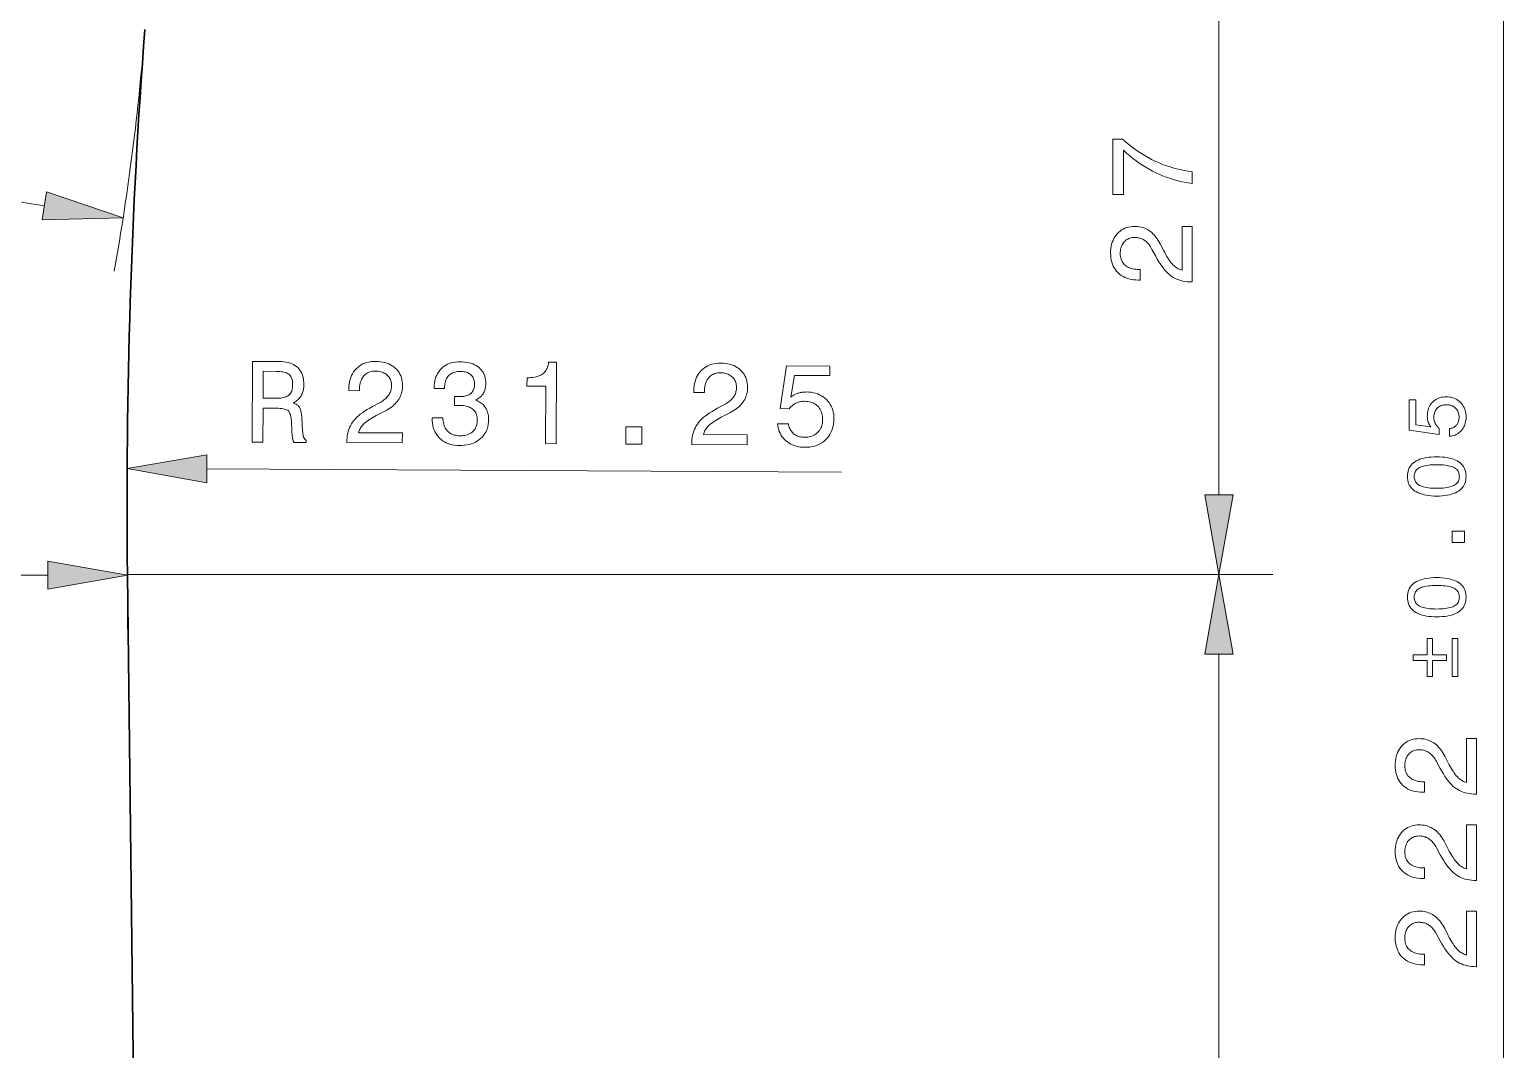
# Model space of a CAD drawing. Extents: x 0 to 297, y 0 to 529.
# Drawn here: x 166.9 to 221.5, y 237.6 to 275.4 of the extents above; entities that cross this region are included whole.
import ezdxf

# ---------------------------------------------------------------- set-up
doc = ezdxf.new("R2010")
doc.units = 0

msp = doc.modelspace()

# ---------------------------------------------------------------- linework, layer by layer
at = {"color": 7, "lineweight": 13}
for p, q in [((221.538, 143.185), (221.538, 359.276)), ((210.987, 258.185), (210.987, 279.276)), ((173.452, 259.145), (196.986, 259.025)), ((140.066, 255.205), (167.557, 255.205)), ((170.511, 255.23), (212.987, 255.23)), ((170.511, 255.23), (212.987, 255.23)), ((210.987, 216.185), (210.987, 252.276))]:
    msp.add_line(p, q, dxfattribs=at)
at = {"color": 7, "lineweight": 13, "ltscale": 0.301139}
msp.add_line((167.43, 268.901), (155.527, 270.745), dxfattribs=at)
at = {"color": 7, "lineweight": 13, "ltscale": 0.05064}
msp.add_line((170.511, 255.23), (170.511, 253.205), dxfattribs=at)
at = {"color": 7, "lineweight": 30}
msp.add_line((170.511, 255.23), (171.011, 213.23), dxfattribs=at)
at = {"color": 7, "lineweight": 13}
for points in [[(209.987, 269.729), (209.843, 269.75), (209.701, 269.776), (209.562, 269.806), (209.424, 269.839), (209.289, 269.877), (209.155, 269.919), (209.023, 269.965), (208.894, 270.014), (208.766, 270.068), (208.641, 270.126), (208.517, 270.189), (208.394, 270.256), (208.272, 270.327), (208.151, 270.404), (208.031, 270.485), (207.912, 270.57), (207.795, 270.66), (207.678, 270.755), (207.563, 270.854), (207.448, 270.958), (207.448, 269.318), (207.054, 269.318), (207.054, 271.373), (207.413, 271.373), (207.525, 271.273), (207.639, 271.177), (207.754, 271.085), (207.871, 270.997), (207.99, 270.914), (208.111, 270.835), (208.233, 270.76), (208.357, 270.689), (208.483, 270.622), (208.61, 270.56), (208.739, 270.501), (208.87, 270.447), (209.003, 270.398), (209.138, 270.352), (209.275, 270.31), (209.413, 270.273), (209.554, 270.24), (209.696, 270.211), (209.841, 270.186), (209.987, 270.165)], [(167.351, 268.386), (170.35, 268.448), (167.51, 269.415)], [(209.987, 266.078), (209.974, 266.078), (209.887, 266.08), (209.802, 266.086), (209.72, 266.096), (209.642, 266.111), (209.566, 266.129), (209.493, 266.152), (209.423, 266.179), (209.356, 266.21), (209.292, 266.245), (209.231, 266.284), (209.171, 266.329), (209.112, 266.38), (209.052, 266.438), (208.993, 266.503), (208.934, 266.574), (208.875, 266.652), (208.816, 266.737), (208.757, 266.828), (208.698, 266.926), (208.64, 267.031), (208.5, 267.286), (208.475, 267.33), (208.449, 267.373), (208.423, 267.412), (208.396, 267.45), (208.368, 267.484), (208.34, 267.517), (208.311, 267.546), (208.282, 267.574), (208.252, 267.599), (208.221, 267.621), (208.19, 267.641), (208.157, 267.659), (208.123, 267.675), (208.089, 267.688), (208.053, 267.7), (208.016, 267.709), (207.978, 267.717), (207.939, 267.722), (207.899, 267.725), (207.857, 267.726), (207.811, 267.725), (207.766, 267.72), (207.723, 267.712), (207.682, 267.7), (207.642, 267.685), (207.605, 267.667), (207.569, 267.646), (207.535, 267.622), (207.503, 267.594), (207.473, 267.563), (207.445, 267.529), (207.42, 267.493), (207.398, 267.455), (207.379, 267.414), (207.363, 267.372), (207.35, 267.327), (207.339, 267.28), (207.332, 267.231), (207.328, 267.179), (207.326, 267.125), (207.328, 267.072), (207.334, 267.021), (207.343, 266.973), (207.356, 266.926), (207.373, 266.882), (207.393, 266.84), (207.417, 266.801), (207.445, 266.764), (207.476, 266.729), (207.512, 266.696), (207.55, 266.667), (207.591, 266.64), (207.635, 266.616), (207.682, 266.596), (207.732, 266.579), (207.784, 266.564), (207.84, 266.553), (207.898, 266.546), (207.958, 266.541), (208.022, 266.539), (208.058, 266.539), (208.058, 266.147), (207.997, 266.147), (207.904, 266.15), (207.815, 266.158), (207.73, 266.171), (207.649, 266.19), (207.571, 266.215), (207.498, 266.244), (207.429, 266.279), (207.364, 266.32), (207.302, 266.366), (207.245, 266.417), (207.192, 266.473), (207.145, 266.533), (207.104, 266.596), (207.068, 266.664), (207.037, 266.735), (207.012, 266.81), (206.993, 266.889), (206.979, 266.972), (206.971, 267.058), (206.968, 267.149), (206.97, 267.235), (206.978, 267.319), (206.99, 267.399), (207.007, 267.476), (207.029, 267.549), (207.057, 267.619), (207.089, 267.685), (207.126, 267.748), (207.168, 267.808), (207.214, 267.864), (207.265, 267.916), (207.319, 267.963), (207.376, 268.004), (207.436, 268.039), (207.5, 268.069), (207.566, 268.094), (207.635, 268.113), (207.708, 268.126), (207.783, 268.135), (207.862, 268.137), (207.923, 268.136), (207.983, 268.131), (208.041, 268.123), (208.097, 268.112), (208.152, 268.097), (208.206, 268.08), (208.258, 268.059), (208.308, 268.035), (208.357, 268.008), (208.404, 267.977), (208.45, 267.943), (208.495, 267.906), (208.539, 267.866), (208.581, 267.822), (208.622, 267.775), (208.662, 267.724), (208.7, 267.67), (208.737, 267.613), (208.773, 267.552), (208.808, 267.488), (208.937, 267.235), (208.974, 267.165), (209.01, 267.099), (209.046, 267.037), (209.081, 266.979), (209.115, 266.925), (209.149, 266.876), (209.182, 266.83), (209.214, 266.788), (209.246, 266.751), (209.276, 266.717), (209.307, 266.687), (209.338, 266.659), (209.371, 266.633), (209.403, 266.609), (209.437, 266.587), (209.471, 266.567), (209.506, 266.55), (209.542, 266.534), (209.579, 266.521), (209.616, 266.51), (209.616, 268.137), (209.987, 268.137)], [(175.133, 260.136), (175.148, 263.132), (176.149, 263.127), (176.236, 263.124), (176.318, 263.117), (176.396, 263.106), (176.47, 263.09), (176.539, 263.07), (176.604, 263.046), (176.665, 263.017), (176.722, 262.984), (176.775, 262.947), (176.823, 262.905), (176.867, 262.859), (176.906, 262.81), (176.94, 262.756), (176.97, 262.698), (176.995, 262.636), (177.016, 262.571), (177.032, 262.501), (177.043, 262.428), (177.05, 262.35), (177.051, 262.269), (177.05, 262.22), (177.047, 262.173), (177.042, 262.127), (177.034, 262.083), (177.025, 262.041), (177.014, 262), (177.001, 261.961), (176.986, 261.923), (176.968, 261.886), (176.949, 261.852), (176.928, 261.818), (176.905, 261.787), (176.88, 261.757), (176.853, 261.728), (176.824, 261.702), (176.794, 261.676), (176.761, 261.653), (176.726, 261.631), (176.69, 261.61), (176.652, 261.592), (176.684, 261.581), (176.714, 261.569), (176.742, 261.555), (176.768, 261.541), (176.793, 261.525), (176.815, 261.509), (176.836, 261.49), (176.855, 261.471), (176.872, 261.451), (176.887, 261.429), (176.901, 261.405), (176.913, 261.378), (176.925, 261.348), (176.935, 261.314), (176.945, 261.276), (176.953, 261.236), (176.96, 261.192), (176.966, 261.144), (176.972, 261.094), (176.976, 261.04), (177.005, 260.553), (177.007, 260.522), (177.009, 260.493), (177.012, 260.465), (177.016, 260.44), (177.019, 260.416), (177.023, 260.393), (177.028, 260.372), (177.033, 260.353), (177.038, 260.336), (177.044, 260.321), (177.05, 260.306), (177.057, 260.292), (177.064, 260.279), (177.072, 260.267), (177.081, 260.256), (177.091, 260.245), (177.101, 260.234), (177.112, 260.225), (177.124, 260.216), (177.136, 260.208), (177.135, 260.126), (176.682, 260.128), (176.676, 260.139), (176.671, 260.15), (176.666, 260.162), (176.66, 260.175), (176.656, 260.189), (176.651, 260.204), (176.646, 260.22), (176.642, 260.237), (176.638, 260.255), (176.634, 260.274), (176.631, 260.294), (176.627, 260.316), (176.624, 260.338), (176.621, 260.363), (176.618, 260.388), (176.615, 260.415), (176.613, 260.443), (176.61, 260.473), (176.608, 260.503), (176.606, 260.536), (176.587, 260.924), (176.583, 260.98), (176.577, 261.033), (176.57, 261.081), (176.561, 261.126), (176.55, 261.166), (176.537, 261.202), (176.523, 261.234), (176.507, 261.262), (176.489, 261.286), (176.469, 261.306), (176.445, 261.323), (176.415, 261.338), (176.379, 261.352), (176.337, 261.363), (176.288, 261.373), (176.233, 261.381), (176.172, 261.388), (176.104, 261.393), (176.031, 261.396), (175.951, 261.397), (175.54, 261.399), (175.533, 260.134)], [(178.641, 260.118), (178.641, 260.131), (178.644, 260.219), (178.651, 260.303), (178.661, 260.385), (178.676, 260.463), (178.695, 260.539), (178.718, 260.612), (178.745, 260.682), (178.777, 260.748), (178.812, 260.812), (178.852, 260.873), (178.897, 260.933), (178.948, 260.992), (179.007, 261.051), (179.072, 261.11), (179.143, 261.169), (179.221, 261.227), (179.306, 261.286), (179.398, 261.344), (179.496, 261.403), (179.601, 261.461), (179.857, 261.599), (179.902, 261.624), (179.944, 261.649), (179.984, 261.675), (180.021, 261.702), (180.056, 261.73), (180.089, 261.758), (180.119, 261.786), (180.146, 261.816), (180.171, 261.846), (180.194, 261.876), (180.214, 261.908), (180.232, 261.94), (180.248, 261.974), (180.262, 262.008), (180.273, 262.044), (180.283, 262.081), (180.291, 262.119), (180.296, 262.158), (180.3, 262.198), (180.301, 262.239), (180.299, 262.286), (180.295, 262.331), (180.287, 262.374), (180.276, 262.415), (180.261, 262.455), (180.243, 262.492), (180.222, 262.528), (180.198, 262.562), (180.17, 262.595), (180.139, 262.625), (180.106, 262.653), (180.07, 262.678), (180.032, 262.7), (179.991, 262.719), (179.949, 262.736), (179.904, 262.749), (179.857, 262.76), (179.808, 262.767), (179.756, 262.772), (179.703, 262.774), (179.649, 262.772), (179.598, 262.767), (179.55, 262.758), (179.503, 262.745), (179.459, 262.729), (179.417, 262.708), (179.378, 262.684), (179.34, 262.657), (179.305, 262.625), (179.273, 262.59), (179.243, 262.552), (179.216, 262.511), (179.192, 262.467), (179.171, 262.42), (179.154, 262.371), (179.139, 262.318), (179.128, 262.263), (179.12, 262.205), (179.115, 262.144), (179.113, 262.081), (179.113, 262.045), (178.721, 262.047), (178.721, 262.108), (178.724, 262.201), (178.733, 262.29), (178.747, 262.375), (178.766, 262.456), (178.791, 262.533), (178.821, 262.606), (178.856, 262.675), (178.897, 262.74), (178.943, 262.801), (178.995, 262.858), (179.051, 262.911), (179.111, 262.958), (179.175, 262.999), (179.242, 263.035), (179.314, 263.065), (179.389, 263.089), (179.468, 263.108), (179.551, 263.122), (179.637, 263.13), (179.728, 263.132), (179.815, 263.129), (179.898, 263.121), (179.978, 263.108), (180.055, 263.091), (180.128, 263.068), (180.197, 263.041), (180.264, 263.008), (180.327, 262.971), (180.386, 262.929), (180.442, 262.882), (180.494, 262.831), (180.54, 262.776), (180.581, 262.719), (180.616, 262.659), (180.645, 262.595), (180.67, 262.529), (180.688, 262.46), (180.702, 262.387), (180.71, 262.312), (180.712, 262.233), (180.71, 262.172), (180.705, 262.112), (180.697, 262.054), (180.685, 261.998), (180.67, 261.943), (180.652, 261.889), (180.631, 261.837), (180.607, 261.787), (180.58, 261.738), (180.549, 261.691), (180.515, 261.645), (180.478, 261.601), (180.437, 261.557), (180.393, 261.515), (180.345, 261.475), (180.295, 261.435), (180.24, 261.397), (180.183, 261.36), (180.122, 261.324), (180.058, 261.29), (179.804, 261.162), (179.734, 261.126), (179.668, 261.09), (179.606, 261.054), (179.548, 261.019), (179.494, 260.985), (179.444, 260.952), (179.398, 260.919), (179.356, 260.887), (179.318, 260.856), (179.285, 260.826), (179.254, 260.795), (179.226, 260.764), (179.2, 260.732), (179.176, 260.699), (179.154, 260.666), (179.134, 260.631), (179.116, 260.596), (179.1, 260.561), (179.087, 260.524), (179.075, 260.487), (180.703, 260.479), (180.701, 260.108)], [(181.808, 261.043), (182.207, 261.041), (182.209, 260.979), (182.215, 260.92), (182.224, 260.864), (182.237, 260.81), (182.252, 260.76), (182.271, 260.712), (182.293, 260.667), (182.318, 260.625), (182.347, 260.586), (182.378, 260.55), (182.413, 260.516), (182.45, 260.487), (182.49, 260.46), (182.533, 260.437), (182.579, 260.418), (182.627, 260.402), (182.678, 260.39), (182.731, 260.381), (182.788, 260.375), (182.847, 260.373), (182.904, 260.375), (182.96, 260.379), (183.012, 260.387), (183.063, 260.397), (183.111, 260.411), (183.156, 260.429), (183.199, 260.449), (183.239, 260.472), (183.277, 260.499), (183.312, 260.529), (183.345, 260.562), (183.374, 260.597), (183.399, 260.634), (183.422, 260.674), (183.44, 260.716), (183.456, 260.76), (183.468, 260.807), (183.477, 260.857), (183.482, 260.908), (183.484, 260.962), (183.483, 261.011), (183.478, 261.058), (183.47, 261.103), (183.458, 261.146), (183.443, 261.186), (183.425, 261.224), (183.403, 261.26), (183.379, 261.294), (183.35, 261.325), (183.318, 261.354), (183.284, 261.381), (183.246, 261.405), (183.206, 261.426), (183.163, 261.445), (183.117, 261.461), (183.069, 261.473), (183.018, 261.483), (182.964, 261.491), (182.907, 261.495), (182.848, 261.497), (182.84, 261.497), (182.831, 261.497), (182.822, 261.497), (182.814, 261.497), (182.805, 261.497), (182.796, 261.496), (182.787, 261.496), (182.778, 261.496), (182.769, 261.496), (182.759, 261.495), (182.75, 261.495), (182.74, 261.494), (182.729, 261.494), (182.718, 261.493), (182.706, 261.493), (182.693, 261.492), (182.68, 261.492), (182.666, 261.491), (182.652, 261.49), (182.637, 261.49), (182.639, 261.829), (182.648, 261.829), (182.657, 261.828), (182.666, 261.828), (182.675, 261.827), (182.684, 261.827), (182.693, 261.827), (182.702, 261.826), (182.71, 261.826), (182.719, 261.826), (182.727, 261.825), (182.736, 261.825), (182.744, 261.825), (182.752, 261.825), (182.76, 261.825), (182.768, 261.824), (182.776, 261.824), (182.783, 261.824), (182.791, 261.824), (182.798, 261.824), (182.805, 261.824), (182.862, 261.825), (182.916, 261.828), (182.966, 261.833), (183.014, 261.841), (183.059, 261.851), (183.1, 261.864), (183.139, 261.879), (183.175, 261.896), (183.207, 261.915), (183.237, 261.937), (183.264, 261.961), (183.288, 261.987), (183.309, 262.016), (183.327, 262.047), (183.343, 262.081), (183.356, 262.118), (183.366, 262.156), (183.373, 262.197), (183.377, 262.241), (183.379, 262.287), (183.378, 262.331), (183.374, 262.374), (183.368, 262.414), (183.358, 262.452), (183.346, 262.488), (183.331, 262.522), (183.314, 262.554), (183.294, 262.584), (183.271, 262.612), (183.245, 262.638), (183.217, 262.661), (183.186, 262.682), (183.153, 262.7), (183.117, 262.716), (183.08, 262.73), (183.039, 262.741), (182.997, 262.75), (182.952, 262.756), (182.904, 262.76), (182.854, 262.762), (182.798, 262.76), (182.745, 262.756), (182.695, 262.748), (182.647, 262.737), (182.602, 262.723), (182.56, 262.705), (182.52, 262.684), (182.484, 262.66), (182.45, 262.632), (182.418, 262.602), (182.39, 262.568), (182.364, 262.531), (182.342, 262.491), (182.322, 262.448), (182.306, 262.402), (182.292, 262.353), (182.281, 262.301), (182.274, 262.246), (182.269, 262.187), (182.267, 262.126), (181.884, 262.128), (181.884, 262.158), (181.887, 262.244), (181.895, 262.327), (181.908, 262.406), (181.926, 262.481), (181.95, 262.553), (181.978, 262.621), (182.012, 262.686), (182.051, 262.747), (182.094, 262.804), (182.143, 262.858), (182.197, 262.908), (182.253, 262.952), (182.314, 262.991), (182.378, 263.024), (182.445, 263.053), (182.516, 263.076), (182.591, 263.094), (182.669, 263.107), (182.75, 263.114), (182.835, 263.116), (182.925, 263.114), (183.011, 263.107), (183.092, 263.096), (183.17, 263.08), (183.243, 263.061), (183.312, 263.037), (183.377, 263.009), (183.438, 262.977), (183.494, 262.94), (183.547, 262.9), (183.594, 262.855), (183.637, 262.807), (183.675, 262.756), (183.708, 262.701), (183.735, 262.643), (183.758, 262.582), (183.775, 262.518), (183.787, 262.45), (183.794, 262.378), (183.797, 262.304), (183.795, 262.261), (183.792, 262.219), (183.787, 262.179), (183.78, 262.14), (183.772, 262.103), (183.761, 262.066), (183.748, 262.031), (183.734, 261.997), (183.717, 261.965), (183.699, 261.933), (183.679, 261.903), (183.656, 261.875), (183.633, 261.848), (183.607, 261.822), (183.579, 261.798), (183.55, 261.776), (183.519, 261.755), (183.486, 261.735), (183.451, 261.717), (183.414, 261.701), (183.461, 261.682), (183.506, 261.661), (183.549, 261.638), (183.589, 261.613), (183.627, 261.586), (183.662, 261.557), (183.695, 261.527), (183.726, 261.494), (183.754, 261.459), (183.781, 261.423), (183.804, 261.384), (183.825, 261.344), (183.844, 261.302), (183.86, 261.258), (183.874, 261.213), (183.885, 261.166), (183.893, 261.117), (183.899, 261.066), (183.903, 261.014), (183.904, 260.96), (183.9, 260.876), (183.891, 260.794), (183.876, 260.716), (183.855, 260.642), (183.828, 260.571), (183.795, 260.504), (183.756, 260.44), (183.712, 260.379), (183.661, 260.322), (183.605, 260.268), (183.544, 260.219), (183.479, 260.175), (183.41, 260.136), (183.337, 260.102), (183.26, 260.074), (183.18, 260.051), (183.095, 260.033), (183.007, 260.02), (182.915, 260.013), (182.819, 260.011), (182.729, 260.014), (182.641, 260.023), (182.558, 260.037), (182.479, 260.056), (182.403, 260.081), (182.331, 260.111), (182.263, 260.147), (182.198, 260.188), (182.138, 260.234), (182.081, 260.286), (182.029, 260.343), (181.982, 260.403), (181.941, 260.467), (181.905, 260.534), (181.875, 260.605), (181.851, 260.679), (181.832, 260.757), (181.818, 260.839), (181.811, 260.924), (181.808, 261.013)], [(186.014, 260.081), (186.025, 262.214), (185.325, 262.218), (185.326, 262.524), (185.401, 262.526), (185.473, 262.531), (185.54, 262.538), (185.603, 262.548), (185.663, 262.561), (185.718, 262.576), (185.77, 262.594), (185.817, 262.614), (185.861, 262.637), (185.9, 262.663), (185.937, 262.692), (185.97, 262.724), (186, 262.759), (186.027, 262.798), (186.051, 262.84), (186.073, 262.885), (186.091, 262.934), (186.106, 262.986), (186.119, 263.041), (186.128, 263.099), (186.421, 263.098), (186.406, 260.079)], [(191.434, 260.053), (191.434, 260.066), (191.436, 260.154), (191.443, 260.238), (191.454, 260.32), (191.469, 260.398), (191.488, 260.474), (191.511, 260.547), (191.538, 260.616), (191.569, 260.683), (191.605, 260.747), (191.644, 260.808), (191.689, 260.867), (191.741, 260.927), (191.799, 260.986), (191.864, 261.045), (191.936, 261.104), (192.014, 261.162), (192.099, 261.221), (192.19, 261.279), (192.289, 261.338), (192.394, 261.396), (192.649, 261.533), (192.694, 261.558), (192.737, 261.584), (192.777, 261.61), (192.814, 261.637), (192.849, 261.664), (192.881, 261.693), (192.911, 261.721), (192.939, 261.751), (192.964, 261.781), (192.986, 261.811), (193.006, 261.843), (193.024, 261.875), (193.04, 261.909), (193.054, 261.943), (193.066, 261.979), (193.076, 262.016), (193.083, 262.054), (193.089, 262.093), (193.092, 262.133), (193.093, 262.174), (193.092, 262.221), (193.087, 262.266), (193.079, 262.309), (193.068, 262.35), (193.054, 262.39), (193.036, 262.427), (193.015, 262.463), (192.99, 262.497), (192.963, 262.529), (192.932, 262.56), (192.898, 262.588), (192.862, 262.613), (192.824, 262.635), (192.784, 262.654), (192.741, 262.671), (192.697, 262.684), (192.65, 262.695), (192.6, 262.702), (192.549, 262.707), (192.495, 262.709), (192.442, 262.707), (192.391, 262.702), (192.342, 262.693), (192.296, 262.68), (192.252, 262.663), (192.21, 262.643), (192.17, 262.619), (192.133, 262.592), (192.098, 262.56), (192.065, 262.525), (192.035, 262.487), (192.008, 262.446), (191.985, 262.402), (191.964, 262.355), (191.946, 262.306), (191.932, 262.253), (191.921, 262.198), (191.913, 262.14), (191.907, 262.079), (191.906, 262.016), (191.905, 261.98), (191.513, 261.982), (191.514, 262.043), (191.517, 262.136), (191.525, 262.225), (191.539, 262.31), (191.559, 262.391), (191.583, 262.468), (191.613, 262.541), (191.649, 262.61), (191.69, 262.675), (191.736, 262.736), (191.787, 262.793), (191.843, 262.846), (191.903, 262.893), (191.967, 262.934), (192.035, 262.97), (192.106, 263), (192.181, 263.024), (192.26, 263.043), (192.343, 263.057), (192.43, 263.065), (192.52, 263.067), (192.607, 263.064), (192.69, 263.056), (192.77, 263.043), (192.847, 263.026), (192.92, 263.003), (192.99, 262.976), (193.056, 262.943), (193.119, 262.906), (193.179, 262.864), (193.235, 262.817), (193.286, 262.765), (193.332, 262.711), (193.373, 262.654), (193.408, 262.594), (193.438, 262.53), (193.462, 262.464), (193.481, 262.395), (193.494, 262.322), (193.502, 262.247), (193.504, 262.168), (193.503, 262.107), (193.497, 262.047), (193.489, 261.989), (193.478, 261.932), (193.463, 261.877), (193.445, 261.824), (193.424, 261.772), (193.4, 261.722), (193.372, 261.673), (193.341, 261.626), (193.307, 261.58), (193.27, 261.536), (193.229, 261.492), (193.185, 261.45), (193.138, 261.41), (193.087, 261.37), (193.033, 261.332), (192.975, 261.295), (192.915, 261.259), (192.85, 261.225), (192.597, 261.097), (192.526, 261.061), (192.46, 261.024), (192.398, 260.989), (192.34, 260.954), (192.286, 260.92), (192.236, 260.887), (192.19, 260.854), (192.149, 260.822), (192.111, 260.791), (192.077, 260.761), (192.047, 260.73), (192.018, 260.699), (191.992, 260.667), (191.968, 260.634), (191.946, 260.6), (191.926, 260.566), (191.908, 260.531), (191.893, 260.496), (191.879, 260.459), (191.868, 260.422), (193.495, 260.414), (193.494, 260.043)], [(194.619, 260.819), (195.02, 260.817), (195.028, 260.771), (195.039, 260.728), (195.052, 260.686), (195.067, 260.646), (195.085, 260.608), (195.106, 260.573), (195.129, 260.539), (195.154, 260.508), (195.182, 260.478), (195.213, 260.451), (195.245, 260.425), (195.28, 260.403), (195.316, 260.383), (195.354, 260.365), (195.393, 260.351), (195.435, 260.339), (195.478, 260.329), (195.523, 260.322), (195.57, 260.318), (195.618, 260.317), (195.677, 260.318), (195.734, 260.323), (195.788, 260.332), (195.84, 260.345), (195.89, 260.361), (195.938, 260.381), (195.983, 260.405), (196.025, 260.432), (196.066, 260.463), (196.104, 260.498), (196.139, 260.535), (196.17, 260.575), (196.198, 260.618), (196.222, 260.662), (196.242, 260.709), (196.259, 260.759), (196.272, 260.81), (196.282, 260.864), (196.288, 260.921), (196.29, 260.979), (196.288, 261.039), (196.283, 261.097), (196.274, 261.152), (196.262, 261.204), (196.246, 261.254), (196.226, 261.302), (196.203, 261.347), (196.176, 261.39), (196.145, 261.43), (196.111, 261.467), (196.074, 261.502), (196.034, 261.533), (195.991, 261.56), (195.947, 261.584), (195.899, 261.604), (195.849, 261.621), (195.797, 261.634), (195.742, 261.643), (195.685, 261.649), (195.625, 261.651), (195.59, 261.651), (195.556, 261.649), (195.523, 261.645), (195.49, 261.641), (195.457, 261.635), (195.426, 261.627), (195.395, 261.618), (195.364, 261.608), (195.334, 261.596), (195.305, 261.583), (195.276, 261.569), (195.249, 261.553), (195.221, 261.536), (195.195, 261.517), (195.169, 261.497), (195.144, 261.476), (195.12, 261.454), (195.097, 261.43), (195.074, 261.405), (195.052, 261.378), (194.708, 261.38), (194.953, 262.968), (196.555, 262.96), (196.553, 262.606), (195.24, 262.612), (195.115, 261.806), (195.137, 261.824), (195.16, 261.841), (195.184, 261.858), (195.208, 261.874), (195.233, 261.888), (195.259, 261.902), (195.286, 261.915), (195.313, 261.927), (195.341, 261.938), (195.37, 261.949), (195.4, 261.958), (195.43, 261.966), (195.461, 261.973), (195.492, 261.98), (195.523, 261.985), (195.556, 261.989), (195.588, 261.993), (195.622, 261.995), (195.655, 261.996), (195.69, 261.997), (195.78, 261.993), (195.867, 261.985), (195.95, 261.971), (196.03, 261.951), (196.106, 261.926), (196.178, 261.895), (196.247, 261.859), (196.312, 261.818), (196.374, 261.771), (196.432, 261.719), (196.485, 261.662), (196.532, 261.602), (196.574, 261.538), (196.61, 261.471), (196.641, 261.401), (196.666, 261.327), (196.685, 261.25), (196.699, 261.17), (196.707, 261.086), (196.709, 260.998), (196.706, 260.906), (196.696, 260.817), (196.681, 260.731), (196.66, 260.65), (196.633, 260.571), (196.599, 260.497), (196.56, 260.426), (196.515, 260.358), (196.464, 260.295), (196.407, 260.235), (196.345, 260.179), (196.28, 260.13), (196.211, 260.086), (196.139, 260.048), (196.063, 260.017), (195.983, 259.991), (195.9, 259.971), (195.813, 259.956), (195.723, 259.948), (195.629, 259.946), (195.545, 259.948), (195.465, 259.956), (195.388, 259.968), (195.313, 259.985), (195.241, 260.007), (195.173, 260.034), (195.107, 260.065), (195.044, 260.102), (194.984, 260.143), (194.927, 260.188), (194.874, 260.238), (194.826, 260.291), (194.782, 260.346), (194.744, 260.405), (194.711, 260.466), (194.683, 260.531), (194.659, 260.599), (194.641, 260.669), (194.628, 260.743)], [(176.036, 262.761), (175.547, 262.763), (175.541, 261.766), (176.003, 261.764), (176.071, 261.764), (176.136, 261.768), (176.195, 261.773), (176.251, 261.781), (176.302, 261.791), (176.349, 261.804), (176.392, 261.818), (176.431, 261.836), (176.465, 261.855), (176.495, 261.877), (176.522, 261.902), (176.545, 261.929), (176.566, 261.96), (176.585, 261.994), (176.6, 262.031), (176.613, 262.071), (176.623, 262.114), (176.63, 262.16), (176.634, 262.21), (176.636, 262.262), (176.635, 262.314), (176.631, 262.362), (176.624, 262.408), (176.615, 262.451), (176.603, 262.49), (176.588, 262.527), (176.57, 262.561), (176.55, 262.591), (176.527, 262.619), (176.501, 262.643), (176.472, 262.665), (176.439, 262.685), (176.402, 262.703), (176.361, 262.718), (176.316, 262.731), (176.268, 262.741), (176.216, 262.749), (176.16, 262.755), (176.1, 262.759)], [(219.541, 260.356), (219.541, 260.637), (219.573, 260.643), (219.603, 260.65), (219.633, 260.659), (219.66, 260.671), (219.687, 260.683), (219.712, 260.698), (219.735, 260.714), (219.757, 260.732), (219.778, 260.752), (219.797, 260.773), (219.814, 260.796), (219.83, 260.82), (219.844, 260.846), (219.856, 260.872), (219.866, 260.9), (219.874, 260.929), (219.881, 260.959), (219.885, 260.991), (219.888, 261.023), (219.889, 261.057), (219.888, 261.099), (219.884, 261.138), (219.878, 261.176), (219.869, 261.213), (219.857, 261.248), (219.843, 261.281), (219.826, 261.312), (219.807, 261.342), (219.785, 261.37), (219.761, 261.397), (219.734, 261.421), (219.706, 261.443), (219.676, 261.462), (219.645, 261.479), (219.612, 261.493), (219.577, 261.505), (219.541, 261.514), (219.503, 261.52), (219.464, 261.524), (219.423, 261.525), (219.381, 261.524), (219.341, 261.52), (219.302, 261.514), (219.265, 261.505), (219.231, 261.493), (219.197, 261.479), (219.166, 261.463), (219.136, 261.444), (219.108, 261.422), (219.082, 261.398), (219.058, 261.372), (219.036, 261.344), (219.017, 261.314), (219.001, 261.283), (218.987, 261.249), (218.975, 261.215), (218.966, 261.178), (218.96, 261.139), (218.956, 261.099), (218.955, 261.057), (218.955, 261.033), (218.957, 261.009), (218.959, 260.986), (218.963, 260.963), (218.967, 260.94), (218.972, 260.918), (218.979, 260.896), (218.986, 260.875), (218.994, 260.854), (219.004, 260.834), (219.014, 260.814), (219.025, 260.794), (219.037, 260.775), (219.05, 260.757), (219.064, 260.739), (219.079, 260.722), (219.095, 260.705), (219.112, 260.688), (219.13, 260.673), (219.148, 260.657), (219.148, 260.417), (218.036, 260.582), (218.036, 261.704), (218.283, 261.704), (218.283, 260.784), (218.849, 260.7), (218.836, 260.715), (218.823, 260.731), (218.812, 260.748), (218.801, 260.765), (218.79, 260.782), (218.78, 260.8), (218.771, 260.819), (218.763, 260.838), (218.755, 260.858), (218.748, 260.878), (218.741, 260.899), (218.735, 260.92), (218.73, 260.941), (218.725, 260.963), (218.722, 260.985), (218.718, 261.008), (218.716, 261.031), (218.714, 261.054), (218.713, 261.078), (218.713, 261.102), (218.715, 261.165), (218.721, 261.226), (218.73, 261.284), (218.744, 261.34), (218.761, 261.393), (218.782, 261.444), (218.807, 261.492), (218.836, 261.538), (218.868, 261.581), (218.905, 261.622), (218.944, 261.659), (218.986, 261.693), (219.031, 261.722), (219.077, 261.748), (219.126, 261.77), (219.178, 261.787), (219.232, 261.801), (219.288, 261.811), (219.347, 261.817), (219.408, 261.819), (219.473, 261.817), (219.535, 261.81), (219.595, 261.8), (219.652, 261.785), (219.707, 261.767), (219.76, 261.744), (219.809, 261.716), (219.857, 261.685), (219.901, 261.65), (219.944, 261.61), (219.983, 261.567), (220.018, 261.521), (220.048, 261.473), (220.075, 261.423), (220.098, 261.37), (220.116, 261.314), (220.13, 261.256), (220.141, 261.195), (220.147, 261.132), (220.149, 261.066), (220.147, 261.008), (220.142, 260.952), (220.134, 260.897), (220.122, 260.845), (220.107, 260.795), (220.089, 260.747), (220.067, 260.7), (220.042, 260.656), (220.013, 260.614), (219.981, 260.574), (219.947, 260.537), (219.91, 260.503), (219.871, 260.472), (219.83, 260.445), (219.787, 260.422), (219.742, 260.402), (219.695, 260.385), (219.646, 260.372), (219.594, 260.362)], [(188.99, 260.066), (188.994, 260.709), (189.59, 260.706), (189.587, 260.063)], [(173.455, 259.666), (170.498, 259.16), (173.45, 258.624)], [(219.064, 258.138), (218.96, 258.14), (218.861, 258.146), (218.767, 258.155), (218.679, 258.168), (218.595, 258.185), (218.516, 258.205), (218.443, 258.229), (218.375, 258.257), (218.311, 258.289), (218.253, 258.324), (218.2, 258.363), (218.153, 258.405), (218.111, 258.451), (218.075, 258.5), (218.045, 258.553), (218.02, 258.608), (218, 258.668), (217.986, 258.73), (217.978, 258.796), (217.975, 258.866), (217.978, 258.936), (217.986, 259.002), (218, 259.065), (218.019, 259.125), (218.044, 259.181), (218.074, 259.233), (218.11, 259.282), (218.152, 259.328), (218.199, 259.37), (218.251, 259.408), (218.309, 259.443), (218.372, 259.474), (218.44, 259.502), (218.514, 259.526), (218.592, 259.546), (218.676, 259.562), (218.765, 259.575), (218.86, 259.584), (218.959, 259.59), (219.064, 259.592), (219.169, 259.59), (219.268, 259.584), (219.362, 259.575), (219.451, 259.562), (219.535, 259.546), (219.613, 259.526), (219.686, 259.502), (219.754, 259.474), (219.817, 259.443), (219.874, 259.408), (219.926, 259.37), (219.973, 259.328), (220.014, 259.282), (220.05, 259.233), (220.08, 259.181), (220.105, 259.125), (220.124, 259.065), (220.138, 259.002), (220.146, 258.936), (220.149, 258.866), (220.146, 258.796), (220.138, 258.73), (220.124, 258.668), (220.105, 258.608), (220.08, 258.553), (220.049, 258.5), (220.014, 258.451), (219.972, 258.405), (219.925, 258.363), (219.873, 258.324), (219.815, 258.289), (219.752, 258.257), (219.684, 258.229), (219.611, 258.205), (219.533, 258.185), (219.449, 258.168), (219.361, 258.155), (219.267, 258.146), (219.168, 258.14)], [(219.064, 258.427), (219.149, 258.429), (219.228, 258.432), (219.304, 258.437), (219.374, 258.444), (219.44, 258.454), (219.501, 258.466), (219.558, 258.48), (219.61, 258.495), (219.657, 258.514), (219.699, 258.534), (219.738, 258.556), (219.772, 258.581), (219.802, 258.608), (219.828, 258.638), (219.851, 258.67), (219.869, 258.704), (219.883, 258.741), (219.893, 258.78), (219.899, 258.822), (219.901, 258.866), (219.899, 258.91), (219.893, 258.952), (219.883, 258.991), (219.869, 259.028), (219.851, 259.062), (219.829, 259.094), (219.803, 259.124), (219.773, 259.151), (219.74, 259.175), (219.702, 259.197), (219.659, 259.217), (219.612, 259.235), (219.561, 259.25), (219.504, 259.264), (219.443, 259.275), (219.377, 259.284), (219.306, 259.292), (219.23, 259.297), (219.149, 259.3), (219.064, 259.301), (218.979, 259.3), (218.898, 259.297), (218.822, 259.292), (218.751, 259.284), (218.684, 259.275), (218.623, 259.264), (218.566, 259.25), (218.514, 259.235), (218.467, 259.217), (218.425, 259.197), (218.387, 259.175), (218.353, 259.151), (218.324, 259.124), (218.298, 259.094), (218.276, 259.062), (218.258, 259.028), (218.244, 258.991), (218.234, 258.952), (218.228, 258.91), (218.226, 258.866), (218.228, 258.822), (218.234, 258.78), (218.244, 258.741), (218.258, 258.704), (218.276, 258.67), (218.298, 258.638), (218.325, 258.608), (218.355, 258.581), (218.389, 258.556), (218.427, 258.534), (218.47, 258.514), (218.517, 258.495), (218.569, 258.48), (218.626, 258.466), (218.687, 258.454), (218.753, 258.444), (218.824, 258.437), (218.899, 258.432), (218.979, 258.429)], [(210.466, 258.185), (210.987, 255.23), (211.508, 258.185)], [(220.088, 256.419), (219.638, 256.419), (219.638, 256.837), (220.088, 256.837)], [(167.557, 254.684), (170.511, 255.205), (167.557, 255.726)], [(211.508, 252.276), (210.987, 255.23), (210.466, 252.276)], [(219.064, 253.661), (218.96, 253.663), (218.861, 253.668), (218.767, 253.678), (218.679, 253.691), (218.595, 253.707), (218.516, 253.728), (218.443, 253.752), (218.375, 253.78), (218.311, 253.811), (218.253, 253.847), (218.2, 253.886), (218.153, 253.928), (218.111, 253.974), (218.075, 254.023), (218.045, 254.075), (218.02, 254.131), (218, 254.19), (217.986, 254.253), (217.978, 254.319), (217.975, 254.388), (217.978, 254.458), (217.986, 254.525), (218, 254.588), (218.019, 254.647), (218.044, 254.703), (218.074, 254.756), (218.11, 254.805), (218.152, 254.85), (218.199, 254.892), (218.251, 254.931), (218.309, 254.966), (218.372, 254.997), (218.44, 255.024), (218.514, 255.048), (218.592, 255.068), (218.676, 255.085), (218.765, 255.098), (218.86, 255.107), (218.959, 255.113), (219.064, 255.114), (219.169, 255.113), (219.268, 255.107), (219.362, 255.098), (219.451, 255.085), (219.535, 255.068), (219.613, 255.048), (219.686, 255.024), (219.754, 254.997), (219.817, 254.966), (219.874, 254.931), (219.926, 254.892), (219.973, 254.85), (220.014, 254.805), (220.05, 254.756), (220.08, 254.703), (220.105, 254.647), (220.124, 254.588), (220.138, 254.525), (220.146, 254.458), (220.149, 254.388), (220.146, 254.319), (220.138, 254.253), (220.124, 254.19), (220.105, 254.131), (220.08, 254.075), (220.049, 254.023), (220.014, 253.974), (219.972, 253.928), (219.925, 253.886), (219.873, 253.847), (219.815, 253.811), (219.752, 253.78), (219.684, 253.752), (219.611, 253.728), (219.533, 253.707), (219.449, 253.691), (219.361, 253.678), (219.267, 253.668), (219.168, 253.663)], [(219.064, 253.95), (219.149, 253.951), (219.228, 253.954), (219.304, 253.96), (219.374, 253.967), (219.44, 253.977), (219.501, 253.988), (219.558, 254.002), (219.61, 254.018), (219.657, 254.036), (219.699, 254.056), (219.738, 254.079), (219.772, 254.104), (219.802, 254.131), (219.828, 254.16), (219.851, 254.192), (219.869, 254.227), (219.883, 254.264), (219.893, 254.303), (219.899, 254.344), (219.901, 254.388), (219.899, 254.433), (219.893, 254.474), (219.883, 254.514), (219.869, 254.55), (219.851, 254.585), (219.829, 254.617), (219.803, 254.646), (219.773, 254.673), (219.74, 254.698), (219.702, 254.72), (219.659, 254.739), (219.612, 254.757), (219.561, 254.773), (219.504, 254.786), (219.443, 254.798), (219.377, 254.807), (219.306, 254.814), (219.23, 254.82), (219.149, 254.823), (219.064, 254.824), (218.979, 254.823), (218.898, 254.82), (218.822, 254.814), (218.751, 254.807), (218.684, 254.798), (218.623, 254.786), (218.566, 254.773), (218.514, 254.757), (218.467, 254.739), (218.425, 254.72), (218.387, 254.698), (218.353, 254.673), (218.324, 254.646), (218.298, 254.617), (218.276, 254.585), (218.258, 254.55), (218.244, 254.514), (218.234, 254.474), (218.228, 254.433), (218.226, 254.388), (218.228, 254.344), (218.234, 254.303), (218.244, 254.264), (218.258, 254.227), (218.276, 254.192), (218.298, 254.16), (218.325, 254.131), (218.355, 254.104), (218.389, 254.079), (218.427, 254.056), (218.47, 254.036), (218.517, 254.018), (218.569, 254.002), (218.626, 253.988), (218.687, 253.977), (218.753, 253.967), (218.824, 253.96), (218.899, 253.954), (218.979, 253.951)], [(219.43, 252.045), (218.906, 252.045), (218.906, 251.446), (218.701, 251.446), (218.701, 252.045), (218.182, 252.045), (218.182, 252.253), (218.701, 252.253), (218.701, 252.852), (218.906, 252.852), (218.906, 252.253), (219.43, 252.253)], [(219.635, 251.446), (219.635, 252.852), (219.843, 252.852), (219.843, 251.446)], [(220.538, 247.085), (220.526, 247.085), (220.438, 247.087), (220.354, 247.093), (220.272, 247.104), (220.193, 247.118), (220.117, 247.137), (220.045, 247.16), (219.975, 247.186), (219.908, 247.217), (219.844, 247.253), (219.783, 247.292), (219.723, 247.336), (219.663, 247.388), (219.604, 247.446), (219.545, 247.51), (219.486, 247.582), (219.426, 247.66), (219.367, 247.744), (219.309, 247.836), (219.25, 247.934), (219.191, 248.038), (219.052, 248.293), (219.027, 248.338), (219.001, 248.38), (218.975, 248.42), (218.948, 248.457), (218.92, 248.492), (218.892, 248.524), (218.863, 248.554), (218.833, 248.581), (218.803, 248.606), (218.773, 248.628), (218.741, 248.648), (218.709, 248.666), (218.675, 248.682), (218.64, 248.696), (218.604, 248.707), (218.567, 248.717), (218.529, 248.724), (218.49, 248.73), (218.45, 248.733), (218.409, 248.734), (218.362, 248.732), (218.317, 248.727), (218.274, 248.719), (218.233, 248.708), (218.194, 248.693), (218.156, 248.675), (218.12, 248.654), (218.087, 248.629), (218.054, 248.602), (218.024, 248.57), (217.996, 248.537), (217.971, 248.501), (217.95, 248.462), (217.93, 248.422), (217.914, 248.379), (217.901, 248.335), (217.891, 248.287), (217.884, 248.238), (217.879, 248.187), (217.878, 248.133), (217.88, 248.08), (217.885, 248.029), (217.894, 247.98), (217.907, 247.934), (217.924, 247.89), (217.945, 247.848), (217.969, 247.809), (217.996, 247.771), (218.028, 247.737), (218.063, 247.704), (218.102, 247.674), (218.143, 247.647), (218.187, 247.624), (218.234, 247.603), (218.284, 247.586), (218.336, 247.572), (218.391, 247.561), (218.449, 247.553), (218.51, 247.548), (218.573, 247.547), (218.609, 247.547), (218.609, 247.155), (218.548, 247.155), (218.455, 247.158), (218.366, 247.166), (218.281, 247.179), (218.2, 247.198), (218.123, 247.222), (218.05, 247.252), (217.981, 247.287), (217.915, 247.327), (217.854, 247.373), (217.797, 247.425), (217.744, 247.481), (217.697, 247.54), (217.655, 247.604), (217.619, 247.671), (217.589, 247.742), (217.564, 247.818), (217.544, 247.896), (217.53, 247.979), (217.522, 248.066), (217.519, 248.156), (217.522, 248.243), (217.529, 248.327), (217.542, 248.407), (217.559, 248.483), (217.581, 248.556), (217.608, 248.626), (217.64, 248.693), (217.677, 248.756), (217.719, 248.816), (217.766, 248.872), (217.817, 248.924), (217.871, 248.97), (217.928, 249.011), (217.988, 249.047), (218.051, 249.077), (218.117, 249.101), (218.187, 249.12), (218.259, 249.134), (218.335, 249.142), (218.413, 249.145), (218.474, 249.143), (218.534, 249.139), (218.592, 249.131), (218.649, 249.119), (218.704, 249.105), (218.757, 249.087), (218.809, 249.066), (218.86, 249.042), (218.909, 249.015), (218.956, 248.985), (219.002, 248.951), (219.047, 248.914), (219.09, 248.873), (219.132, 248.83), (219.173, 248.782), (219.213, 248.732), (219.252, 248.678), (219.289, 248.62), (219.325, 248.56), (219.36, 248.496), (219.488, 248.243), (219.526, 248.173), (219.562, 248.107), (219.598, 248.045), (219.633, 247.987), (219.667, 247.933), (219.701, 247.883), (219.734, 247.838), (219.766, 247.796), (219.797, 247.759), (219.828, 247.725), (219.859, 247.695), (219.89, 247.667), (219.922, 247.64), (219.955, 247.616), (219.989, 247.595), (220.023, 247.575), (220.058, 247.557), (220.094, 247.542), (220.13, 247.529), (220.167, 247.517), (220.167, 249.145), (220.538, 249.145)], [(220.538, 243.887), (220.526, 243.887), (220.438, 243.889), (220.354, 243.895), (220.272, 243.906), (220.193, 243.92), (220.117, 243.939), (220.045, 243.961), (219.975, 243.988), (219.908, 244.019), (219.844, 244.054), (219.783, 244.094), (219.723, 244.138), (219.663, 244.19), (219.604, 244.248), (219.545, 244.312), (219.486, 244.384), (219.426, 244.462), (219.367, 244.546), (219.309, 244.637), (219.25, 244.735), (219.191, 244.84), (219.052, 245.095), (219.027, 245.14), (219.001, 245.182), (218.975, 245.222), (218.948, 245.259), (218.92, 245.294), (218.892, 245.326), (218.863, 245.356), (218.833, 245.383), (218.803, 245.408), (218.773, 245.43), (218.741, 245.45), (218.709, 245.468), (218.675, 245.484), (218.64, 245.498), (218.604, 245.509), (218.567, 245.519), (218.529, 245.526), (218.49, 245.531), (218.45, 245.535), (218.409, 245.536), (218.362, 245.534), (218.317, 245.529), (218.274, 245.521), (218.233, 245.51), (218.194, 245.495), (218.156, 245.477), (218.12, 245.456), (218.087, 245.431), (218.054, 245.403), (218.024, 245.372), (217.996, 245.339), (217.971, 245.303), (217.95, 245.264), (217.93, 245.224), (217.914, 245.181), (217.901, 245.136), (217.891, 245.089), (217.884, 245.04), (217.879, 244.989), (217.878, 244.935), (217.88, 244.882), (217.885, 244.831), (217.894, 244.782), (217.907, 244.736), (217.924, 244.692), (217.945, 244.65), (217.969, 244.61), (217.996, 244.573), (218.028, 244.538), (218.063, 244.506), (218.102, 244.476), (218.143, 244.449), (218.187, 244.426), (218.234, 244.405), (218.284, 244.388), (218.336, 244.374), (218.391, 244.363), (218.449, 244.355), (218.51, 244.35), (218.573, 244.349), (218.609, 244.349), (218.609, 243.957), (218.548, 243.957), (218.455, 243.959), (218.366, 243.967), (218.281, 243.981), (218.2, 244), (218.123, 244.024), (218.05, 244.054), (217.981, 244.089), (217.915, 244.129), (217.854, 244.175), (217.797, 244.226), (217.744, 244.282), (217.697, 244.342), (217.655, 244.406), (217.619, 244.473), (217.589, 244.544), (217.564, 244.619), (217.544, 244.698), (217.53, 244.781), (217.522, 244.868), (217.519, 244.958), (217.522, 245.045), (217.529, 245.128), (217.542, 245.208), (217.559, 245.285), (217.581, 245.358), (217.608, 245.428), (217.64, 245.495), (217.677, 245.558), (217.719, 245.617), (217.766, 245.674), (217.817, 245.726), (217.871, 245.772), (217.928, 245.813), (217.988, 245.848), (218.051, 245.879), (218.117, 245.903), (218.187, 245.922), (218.259, 245.936), (218.335, 245.944), (218.413, 245.947), (218.474, 245.945), (218.534, 245.94), (218.592, 245.932), (218.649, 245.921), (218.704, 245.907), (218.757, 245.889), (218.809, 245.868), (218.86, 245.844), (218.909, 245.817), (218.956, 245.787), (219.002, 245.753), (219.047, 245.716), (219.09, 245.675), (219.132, 245.631), (219.173, 245.584), (219.213, 245.534), (219.252, 245.48), (219.289, 245.422), (219.325, 245.362), (219.36, 245.297), (219.488, 245.044), (219.526, 244.974), (219.562, 244.908), (219.598, 244.846), (219.633, 244.789), (219.667, 244.735), (219.701, 244.685), (219.734, 244.639), (219.766, 244.598), (219.797, 244.56), (219.828, 244.527), (219.859, 244.497), (219.89, 244.468), (219.922, 244.442), (219.955, 244.418), (219.989, 244.396), (220.023, 244.377), (220.058, 244.359), (220.094, 244.344), (220.13, 244.33), (220.167, 244.319), (220.167, 245.947), (220.538, 245.947)], [(220.538, 240.689), (220.526, 240.689), (220.438, 240.691), (220.354, 240.697), (220.272, 240.707), (220.193, 240.722), (220.117, 240.741), (220.045, 240.763), (219.975, 240.79), (219.908, 240.821), (219.844, 240.856), (219.783, 240.895), (219.723, 240.94), (219.663, 240.991), (219.604, 241.049), (219.545, 241.114), (219.486, 241.185), (219.426, 241.263), (219.367, 241.348), (219.309, 241.439), (219.25, 241.537), (219.191, 241.642), (219.052, 241.897), (219.027, 241.942), (219.001, 241.984), (218.975, 242.024), (218.948, 242.061), (218.92, 242.096), (218.892, 242.128), (218.863, 242.158), (218.833, 242.185), (218.803, 242.21), (218.773, 242.232), (218.741, 242.252), (218.709, 242.27), (218.675, 242.286), (218.64, 242.3), (218.604, 242.311), (218.567, 242.321), (218.529, 242.328), (218.49, 242.333), (218.45, 242.336), (218.409, 242.338), (218.362, 242.336), (218.317, 242.331), (218.274, 242.323), (218.233, 242.311), (218.194, 242.297), (218.156, 242.279), (218.12, 242.257), (218.087, 242.233), (218.054, 242.205), (218.024, 242.174), (217.996, 242.14), (217.971, 242.104), (217.95, 242.066), (217.93, 242.026), (217.914, 241.983), (217.901, 241.938), (217.891, 241.891), (217.884, 241.842), (217.879, 241.79), (217.878, 241.737), (217.88, 241.683), (217.885, 241.632), (217.894, 241.584), (217.907, 241.537), (217.924, 241.493), (217.945, 241.452), (217.969, 241.412), (217.996, 241.375), (218.028, 241.34), (218.063, 241.308), (218.102, 241.278), (218.143, 241.251), (218.187, 241.228), (218.234, 241.207), (218.284, 241.19), (218.336, 241.176), (218.391, 241.165), (218.449, 241.157), (218.51, 241.152), (218.573, 241.151), (218.609, 241.151), (218.609, 240.758), (218.548, 240.758), (218.455, 240.761), (218.366, 240.769), (218.281, 240.783), (218.2, 240.802), (218.123, 240.826), (218.05, 240.856), (217.981, 240.891), (217.915, 240.931), (217.854, 240.977), (217.797, 241.028), (217.744, 241.084), (217.697, 241.144), (217.655, 241.207), (217.619, 241.275), (217.589, 241.346), (217.564, 241.421), (217.544, 241.5), (217.53, 241.583), (217.522, 241.669), (217.519, 241.76), (217.522, 241.847), (217.529, 241.93), (217.542, 242.01), (217.559, 242.087), (217.581, 242.16), (217.608, 242.23), (217.64, 242.297), (217.677, 242.36), (217.719, 242.419), (217.766, 242.476), (217.817, 242.527), (217.871, 242.574), (217.928, 242.615), (217.988, 242.65), (218.051, 242.68), (218.117, 242.705), (218.187, 242.724), (218.259, 242.738), (218.335, 242.746), (218.413, 242.749), (218.474, 242.747), (218.534, 242.742), (218.592, 242.734), (218.649, 242.723), (218.704, 242.709), (218.757, 242.691), (218.809, 242.67), (218.86, 242.646), (218.909, 242.619), (218.956, 242.588), (219.002, 242.555), (219.047, 242.518), (219.09, 242.477), (219.132, 242.433), (219.173, 242.386), (219.213, 242.335), (219.252, 242.281), (219.289, 242.224), (219.325, 242.163), (219.36, 242.099), (219.488, 241.846), (219.526, 241.776), (219.562, 241.71), (219.598, 241.648), (219.633, 241.59), (219.667, 241.537), (219.701, 241.487), (219.734, 241.441), (219.766, 241.4), (219.797, 241.362), (219.828, 241.329), (219.859, 241.298), (219.89, 241.27), (219.922, 241.244), (219.955, 241.22), (219.989, 241.198), (220.023, 241.179), (220.058, 241.161), (220.094, 241.146), (220.13, 241.132), (220.167, 241.121), (220.167, 242.749), (220.538, 242.749)]]:
    msp.add_lwpolyline(points, close=True, dxfattribs=at)
msp.add_arc((81.411, 282.23), 90, 349.9181, 355.67125, dxfattribs=at)
at = {"color": 7, "lineweight": 30}
msp.add_arc((401.741, 257.983), 231.246, 175.67126, 180.68206, dxfattribs=at)
at = {"color": 7, "lineweight": 13}
for points in [[(167.351, 268.386), (170.35, 268.448), (167.351, 268.386), (167.51, 269.415)], [(173.455, 259.666), (170.498, 259.16), (173.455, 259.666), (173.45, 258.624)], [(210.466, 258.185), (210.987, 255.23), (210.466, 258.185), (211.508, 258.185)], [(167.557, 254.684), (170.511, 255.205), (167.557, 254.684), (167.557, 255.726)], [(211.508, 252.276), (210.987, 255.23), (211.508, 252.276), (210.466, 252.276)]]:
    msp.add_solid(points, dxfattribs=at)

doc.saveas('drawing.dxf')
